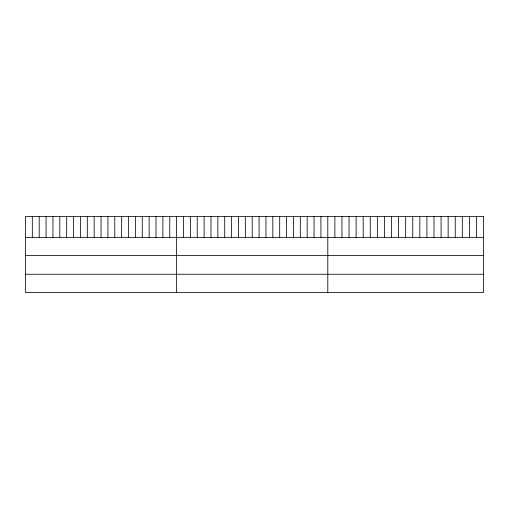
<?xml version="1.0" encoding="UTF-8"?>
<svg xmlns="http://www.w3.org/2000/svg" width="509" height="509" viewBox="0 0 509 509"><rect width="100%" height="100%" fill="white"/><g stroke="black" fill="none" stroke-linecap="round" stroke-linejoin="round"><path stroke-width="0.76" d="M25.45 237.372L483.55 237.372M25.45 255.537L483.55 255.537M25.45 274.256L483.55 274.256M476.469 216.579L476.469 237.372M469.393 216.579L469.393 237.372M462.312 216.579L462.312 237.372M455.231 216.579L455.231 237.372M448.149 216.579L448.149 237.372M441.074 216.579L441.074 237.372M433.992 216.579L433.992 237.372M426.911 216.579L426.911 237.372M419.83 216.579L419.83 237.372M412.754 216.579L412.754 237.372M405.673 216.579L405.673 237.372M398.592 216.579L398.592 237.372M391.516 216.579L391.516 237.372M384.435 216.579L384.435 237.372M377.354 216.579L377.354 237.372M370.272 216.579L370.272 237.372M363.197 216.579L363.197 237.372M356.115 216.579L356.115 237.372M349.034 216.579L349.034 237.372M341.953 216.579L341.953 237.372M334.877 216.579L334.877 237.372M327.796 216.579L327.796 292.421M320.924 216.579L320.924 237.372M314.053 216.579L314.053 237.372M307.181 216.579L307.181 237.372M300.31 216.579L300.31 237.372M293.438 216.579L293.438 237.372M286.567 216.579L286.567 237.372M279.695 216.579L279.695 237.372M272.824 216.579L272.824 237.372M265.952 216.579L265.952 237.372M259.081 216.579L259.081 237.372M252.209 216.579L252.209 237.372M245.338 216.579L245.338 237.372M238.466 216.579L238.466 237.372M231.595 216.579L231.595 237.372M224.723 216.579L224.723 237.372M217.852 216.579L217.852 237.372M210.981 216.579L210.981 237.372M204.109 216.579L204.109 237.372M197.237 216.579L197.237 237.372M190.366 216.579L190.366 237.372M183.494 216.579L183.494 237.372M176.623 216.579L176.623 292.421M169.751 216.579L169.751 237.372M162.88 216.579L162.88 237.372M156.008 216.579L156.008 237.372M149.137 216.579L149.137 237.372M142.266 216.579L142.266 237.372M135.394 216.579L135.394 237.372M128.523 216.579L128.523 237.372M121.651 216.579L121.651 237.372M114.779 216.579L114.779 237.372M107.908 216.579L107.908 237.372M101.037 216.579L101.037 237.372M94.165 216.579L94.165 237.372M87.293 216.579L87.293 237.372M80.422 216.579L80.422 237.372M73.55 216.579L73.55 237.372M66.679 216.579L66.679 237.372M59.807 216.579L59.807 237.372M52.936 216.579L52.936 237.372M46.065 216.579L46.065 237.372M39.193 216.579L39.193 237.372M32.322 216.579L32.322 237.372M483.55 216.579L25.45 216.579L25.45 292.421L483.55 292.421L483.55 216.579"/></g></svg>
